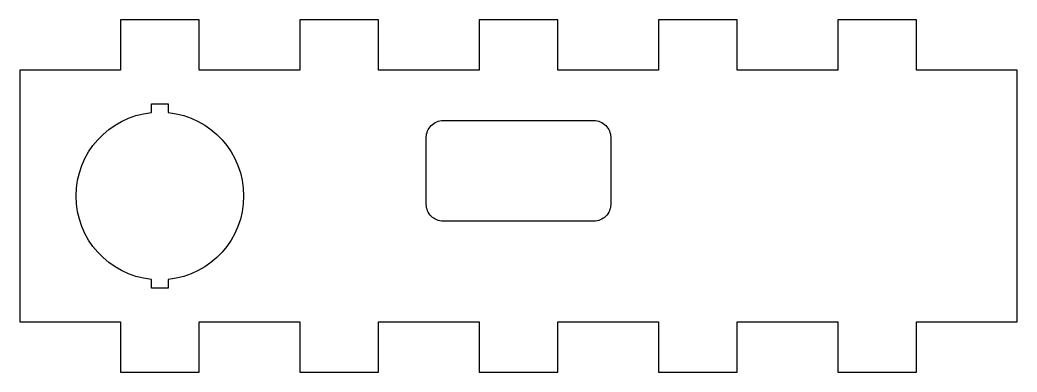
# Model space of a CAD drawing. Header units: millimetres. Extents: x -34 to 85, y -6 to 36.
import ezdxf

# ---------------------------------------------------------------- set-up
doc = ezdxf.new("R2010")
doc.units = ezdxf.units.MM
doc.layers.get('0').update_dxf_attribs({"linetype": 'CONTINUOUS'})

msp = doc.modelspace()

# ---------------------------------------------------------------- linework, layer by layer
msp.add_lwpolyline([(-34.1, -0.4), (-22.1, -0.4), (-22.1, -6.4), (-12.7, -6.4), (-12.7, -0.4), (-0.7, -0.4), (-0.7, -6.4), (8.7, -6.4), (8.7, -0.4), (20.7, -0.4), (20.7, -6.4), (30.1, -6.4), (30.1, -0.4), (42.1, -0.4), (42.1, -6.4), (51.5, -6.4), (51.5, -0.4), (63.5, -0.4), (63.5, -6.4), (72.9, -6.4), (72.9, -0.4), (84.9, -0.4), (84.9, 29.6), (72.9, 29.6), (72.9, 35.6), (63.5, 35.6), (63.5, 29.6), (51.5, 29.6), (51.5, 35.6), (42.1, 35.6), (42.1, 29.6), (30.1, 29.6), (30.1, 35.6), (20.7, 35.6), (20.7, 29.6), (8.7, 29.6), (8.7, 35.6), (-0.7, 35.6), (-0.7, 29.6), (-12.7, 29.6), (-12.7, 35.6), (-22.1, 35.6), (-22.1, 29.6), (-34.1, 29.6)], close=True)
for points in [[(-16.4, 25.6), (-16.4, 24.55, -0.904534), (-16.4, 4.65), (-16.4, 3.6), (-18.4, 3.6), (-18.4, 4.65, -0.904534), (-18.4, 24.55), (-18.4, 25.6)], [(36.4, 21.6), (36.4, 13.6, -0.414214), (34.4, 11.6), (16.4, 11.6, -0.414214), (14.4, 13.6), (14.4, 21.6, -0.414214), (16.4, 23.6), (34.4, 23.6, -0.414214)]]:
    msp.add_lwpolyline(points, format="xyb", close=True)

doc.saveas('drawing.dxf')
